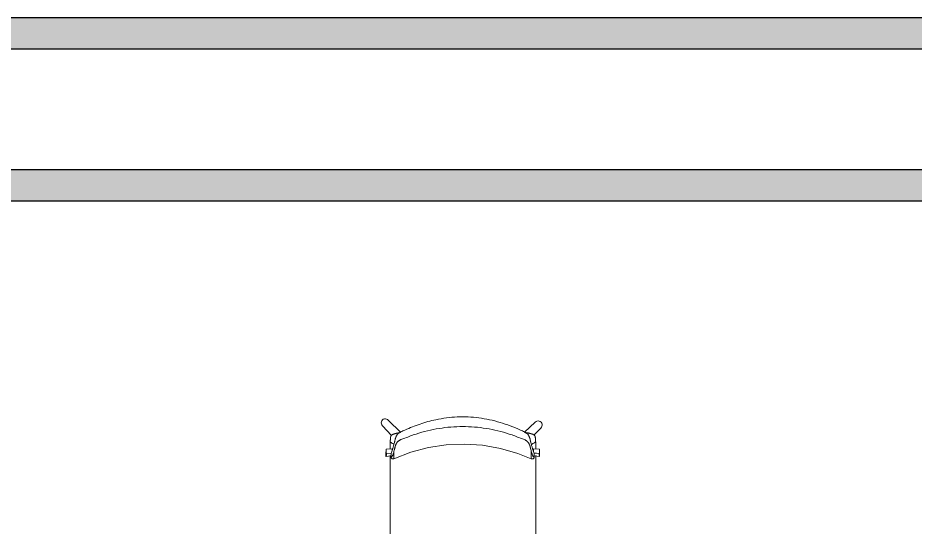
# Model space of a CAD drawing. Header units: millimetres. Extents: x 155927 to 295199, y -4084 to 97293.
# Drawn here: x 178276 to 181202, y 25246 to 26905 of the extents above; entities that cross this region are included whole.
import ezdxf

# ---------------------------------------------------------------- set-up
doc = ezdxf.new("R2010")
doc.units = ezdxf.units.MM
doc.header["$MEASUREMENT"] = 0
for name, color, linetype, lineweight in [('A-WALL-PATT', 7, 'CONTINUOUS', 9), ('I-FURN', 8, 'CONTINUOUS', 9), ('I-WALL', 7, 'CONTINUOUS', 9)]:
    doc.layers.add(name, color=color, linetype=linetype, lineweight=lineweight)

msp = doc.modelspace()

# ---------------------------------------------------------------- hatches: boundary and pattern name
at = {"layer": 'A-WALL-PATT'}
h = msp.add_hatch(color=256, dxfattribs=at)
h.paths.add_polyline_path([(182288.8, 26804.4), (182288.8, 26905.4), (177274.7, 26905.4), (177274.7, 26804.4), (181750.5, 26804.4)], flags=0)
h.paths.add_polyline_path([(176074.7, 26804.4), (176074.7, 26905.4), (171479.8, 26905.4), (171479.8, 26804.4), (175973.7, 26804.4)], flags=0)
msp.add_hatch(color=256, dxfattribs=at).paths.add_polyline_path([(183800.8, 26309.8), (183800.8, 26410.8), (171479.8, 26410.8), (171479.8, 26309.8), (182951.1, 26309.8)], flags=0)

# ---------------------------------------------------------------- linework, layer by layer
at = {"layer": 'I-FURN'}
for p, q in [((179464.9, 25576.3), (179493.9, 25544.8)), ((179524.2, 25555.1), (179483.6, 25594.5)), ((179962.6, 25587.9), (179927.5, 25555.6)), ((179958.7, 25546.3), (179980.8, 25569.1)), ((179672.8, 25514.4), (179731.9, 25516.9)), ((179731.9, 25516.9), (179790.9, 25513.1)), ((179475.8, 25490.1), (179475.8, 25476.8)), ((179476.2, 25499.8), (179496.1, 25501.2)), ((179476.2, 25486.5), (179476.2, 25499.8)), ((179493.5, 25487.7), (179476.2, 25486.5)), ((179493, 25472.6), (179493, 25486.3)), ((179496.1, 25501.2), (179496.1, 25495.3)), ((179497, 25501.2), (179497, 25498.2)), ((179502.1, 25469), (179557.3, 25490.2)), ((179557.3, 25490.2), (179614.4, 25505.4)), ((179614.4, 25505.4), (179672.8, 25514.4)), ((179790.9, 25513.1), (179849.2, 25502.9)), ((179849.2, 25502.9), (179906, 25486.5)), ((179906, 25486.5), (179949.9, 25469)), ((179956, 25495.3), (179956, 25501.2)), ((179956.9, 25501.2), (179976.8, 25499.9)), ((179956.9, 25492.4), (179956.9, 25501.2)), ((179976.8, 25486.5), (179958.5, 25487.8)), ((179975.9, 25486.5), (179958.5, 25487.7)), ((179959, 25472.6), (179959, 25486.3)), ((179976.8, 25499.9), (179976.8, 25486.5)), ((179977.1, 25476.8), (179977.1, 25490.1)), ((179475.8, 25476.8), (179493, 25478.9)), ((179476.8, 25476.8), (179493, 25478.8)), ((179493, 25470.5), (179494.6, 25469.5)), ((179494.6, 25469.5), (179496.3, 25468.7)), ((179496.3, 25468.7), (179497.8, 25468.4)), ((179497.8, 25468.4), (179500.1, 25468.4)), ((179500.1, 25468.4), (179502.1, 25469)), ((179952, 25468.4), (179949.9, 25469)), ((179954.3, 25468.4), (179952, 25468.4)), ((179955.7, 25468.7), (179954.3, 25468.4)), ((179957.5, 25469.5), (179955.7, 25468.7)), ((179959, 25470.5), (179957.5, 25469.5)), ((179959, 25479), (179977.1, 25476.8)), ((179959, 25478.9), (179976.2, 25476.8))]:
    msp.add_line(p, q, dxfattribs=at)
for centre, start, end in [((179473.6, 25586.1), 40.4176, 228.0338), ((179972.3, 25579.1), 310.3941, 138.0104)]:
    msp.add_arc(centre, 13.1, start, end, dxfattribs=at)
for centre, start_param, end_param in [((179459.3, 25495.5), 5.960696, 6.044337), ((179459.3, 25482.2), 5.960696, 6.540192), ((179460.3, 25482.2), 5.960696, 6.540192), ((179992.7, 25482.2), 2.884586, 3.464082), ((179993.6, 25482.2), 2.884586, 3.464082), ((179993.6, 25495.5), 3.380441, 3.464082)]:
    msp.add_ellipse(centre, major_axis=(17.4, 0), ratio=0.978487, start_param=start_param, end_param=end_param, dxfattribs=at)
for points, knots in [([(179537.9, 25562.4), (179553.9, 25569.8), (179586.8, 25583), (179643.7, 25598.8), (179708.2, 25607.3), (179779.2, 25604.1), (179837, 25591.6), (179881.7, 25576.5), (179903.4, 25567.3), (179914.2, 25562.4)], [-1, -1, -1, -1, -0.863636, -0.727273, -0.545455, -0.363636, -0.181818, -0.090909, 0, 0, 0, 0]), ([(179914.2, 25536.3), (179902.2, 25541.1), (179878.1, 25550), (179828.5, 25564), (179764.8, 25574.4), (179687.3, 25574.4), (179623.6, 25564), (179574, 25550), (179549.8, 25541.1), (179537.9, 25536.3)], [-1, -1, -1, -1, -0.9, -0.8, -0.6, -0.4, -0.2, -0.1, 0, 0, 0, 0]), ([(179489.8, 25524.6), (179489.9, 25525.7), (179490, 25527.3), (179490.1, 25529.3), (179490.2, 25530.4), (179490.2, 25531.2), (179490.3, 25532), (179490.4, 25533), (179490.5, 25534.2), (179490.6, 25535.4), (179490.7, 25536.3), (179490.7, 25536.9), (179490.8, 25537.2), (179490.8, 25537.6), (179490.9, 25538.1), (179491, 25539), (179491.2, 25540.2), (179491.6, 25541.6), (179492, 25542.8), (179492.6, 25544), (179493.5, 25545.2), (179494.5, 25546.1), (179495.4, 25546.8), (179496.1, 25547.2), (179496.7, 25547.6), (179497.7, 25548.1), (179499, 25548.7), (179500.7, 25549.3), (179502.5, 25549.9), (179504.2, 25550.5), (179505.8, 25550.9), (179507.4, 25551.3), (179509.1, 25551.8), (179510.9, 25552.2), (179513.4, 25552.8), (179517.8, 25553.9), (179521.5, 25554.7), (179523.9, 25555.2)], [0, 0, 0, 0, 0.0625, 0.09375, 0.109375, 0.125, 0.140625, 0.15625, 0.1875, 0.21875, 0.234375, 0.242188, 0.25, 0.257812, 0.265625, 0.28125, 0.3125, 0.34375, 0.375, 0.40625, 0.4375, 0.46875, 0.484375, 0.5, 0.515625, 0.53125, 0.5625, 0.59375, 0.625, 0.65625, 0.6875, 0.71875, 0.75, 0.78125, 0.8125, 0.875, 1, 1, 1, 1]), ([(179495.5, 25493.4), (179496.1, 25495.3), (179497.2, 25498.5), (179498.6, 25503.5), (179499.8, 25507.6), (179500.9, 25511.9), (179502.1, 25516.3), (179503.2, 25520.4), (179504, 25523.7), (179504.6, 25525.9), (179505, 25527.6), (179505.3, 25529.3), (179505.6, 25531), (179505.9, 25532.7), (179506.3, 25534.1), (179506.7, 25535.2), (179507, 25536.1), (179507.2, 25536.6), (179507.3, 25537), (179507.5, 25537.3), (179507.7, 25537.8), (179508.1, 25538.8), (179508.6, 25540.1), (179509.2, 25541.7), (179510, 25543.4), (179510.9, 25545.1), (179512.1, 25546.9), (179513.2, 25548.3), (179514.2, 25549.3), (179514.8, 25549.8), (179515.2, 25550.2), (179515.7, 25550.7), (179516.4, 25551.2), (179517.6, 25552.2), (179519.4, 25553.5), (179521.9, 25555.1), (179525.5, 25557.1), (179530.6, 25559.6), (179535.4, 25561.5), (179537.9, 25562.4)], [0, 0, 0, 0, 0.142857, 0.214286, 0.285714, 0.357143, 0.428571, 0.5, 0.535714, 0.571429, 0.589286, 0.607143, 0.642857, 0.660714, 0.678571, 0.696429, 0.705357, 0.709821, 0.714286, 0.71875, 0.723214, 0.732143, 0.75, 0.767857, 0.785714, 0.803571, 0.821429, 0.839286, 0.848214, 0.852679, 0.857143, 0.861607, 0.866071, 0.875, 0.892857, 0.910714, 0.928571, 0.964286, 1, 1, 1, 1]), ([(179914.2, 25562.4), (179916.7, 25561.5), (179921.4, 25559.6), (179926.5, 25557.1), (179930.1, 25555.1), (179932.6, 25553.5), (179934.5, 25552.2), (179935.7, 25551.2), (179936.3, 25550.7), (179936.8, 25550.2), (179937.3, 25549.8), (179937.9, 25549.3), (179938.8, 25548.3), (179940, 25546.9), (179941.1, 25545.1), (179942, 25543.4), (179942.8, 25541.7), (179943.5, 25540.1), (179944, 25538.8), (179944.3, 25537.8), (179944.5, 25537.3), (179944.7, 25537), (179944.9, 25536.6), (179945.1, 25536.1), (179945.4, 25535.2), (179945.7, 25534.1), (179946.1, 25532.7), (179946.4, 25531), (179946.7, 25529.3), (179947, 25527.6), (179947.3, 25526.3), (179947.7, 25525), (179948.1, 25523.3), (179948.9, 25520.4), (179949.9, 25516.3), (179951.1, 25511.9), (179952.3, 25507.6), (179953.4, 25503.5), (179954.5, 25499.8), (179955.5, 25496.4), (179956.2, 25494.3), (179956.6, 25493.4)], [0, 0, 0, 0, 0.035714, 0.071429, 0.089286, 0.107143, 0.125, 0.133929, 0.138393, 0.142857, 0.147321, 0.151786, 0.160714, 0.178571, 0.196429, 0.214286, 0.232143, 0.25, 0.267857, 0.276786, 0.28125, 0.285714, 0.290179, 0.294643, 0.303571, 0.321429, 0.339286, 0.357143, 0.392857, 0.410714, 0.428571, 0.446429, 0.464286, 0.5, 0.571429, 0.642857, 0.714286, 0.785714, 0.857143, 0.928571, 1, 1, 1, 1]), ([(179930.1, 25555.2), (179932.4, 25554.7), (179936.2, 25553.9), (179940.6, 25552.8), (179943, 25552.2), (179944.9, 25551.8), (179946.6, 25551.3), (179948.1, 25550.9), (179949.7, 25550.5), (179951.4, 25549.9), (179953.2, 25549.3), (179954.9, 25548.7), (179956.2, 25548.1), (179957.2, 25547.6), (179957.9, 25547.2), (179958.6, 25546.8), (179959.4, 25546.1), (179960.4, 25545.2), (179961.3, 25544), (179961.9, 25542.8), (179962.4, 25541.6), (179962.7, 25540.2), (179962.9, 25539), (179963, 25538.1), (179963.1, 25537.6), (179963.2, 25537.2), (179963.2, 25536.9), (179963.3, 25536.3), (179963.4, 25535.4), (179963.5, 25534.2), (179963.6, 25533), (179963.6, 25532), (179963.7, 25531.2), (179963.8, 25530.4), (179963.8, 25529.3), (179963.9, 25527.3), (179964, 25525.7), (179964.1, 25524.6)], [0, 0, 0, 0, 0.125, 0.1875, 0.21875, 0.25, 0.28125, 0.3125, 0.34375, 0.375, 0.40625, 0.4375, 0.46875, 0.484375, 0.5, 0.515625, 0.53125, 0.5625, 0.59375, 0.625, 0.65625, 0.6875, 0.71875, 0.734375, 0.742188, 0.75, 0.757812, 0.765625, 0.78125, 0.8125, 0.84375, 0.859375, 0.875, 0.890625, 0.90625, 0.9375, 1, 1, 1, 1]), ([(179489.8, 25524.6), (179491.7, 25523), (179495.5, 25520.1), (179499.8, 25517.6), (179502.1, 25516.4), (179502.5, 25516.2)], [0, 0, 0, 0, 0.02777778, 0.05555556, 0.06066679, 0.06066679, 0.06066679, 0.06066679]), ([(179537.9, 25536.3), (179535.4, 25535.6), (179530.7, 25534.1), (179525.7, 25532), (179522.1, 25530.2), (179519.6, 25528.7), (179517.8, 25527.5), (179516.6, 25526.6), (179515.9, 25526.1), (179515.4, 25525.8), (179514.9, 25525.4), (179514.3, 25524.9), (179513.4, 25523.9), (179512.2, 25522.5), (179511, 25520.8), (179510, 25519.1), (179509.2, 25517.4), (179508.5, 25515.8), (179507.9, 25514.5), (179507.6, 25513.6), (179507.3, 25513.1), (179507.2, 25512.8), (179507, 25512.4), (179506.8, 25512), (179506.5, 25511.2), (179506.1, 25510.2), (179505.8, 25509), (179505.5, 25507.5), (179505.3, 25506.1), (179505, 25504.6), (179504.7, 25503.4), (179504.4, 25502.2), (179504, 25500.6), (179503.2, 25497.9), (179502.6, 25495.5), (179502.1, 25493.9)], [0, 0, 0, 0, 0.0625, 0.125, 0.15625, 0.1875, 0.21875, 0.234375, 0.242188, 0.25, 0.257812, 0.265625, 0.28125, 0.3125, 0.34375, 0.375, 0.40625, 0.4375, 0.46875, 0.484375, 0.492188, 0.5, 0.507812, 0.515625, 0.53125, 0.5625, 0.59375, 0.625, 0.6875, 0.71875, 0.75, 0.78125, 0.8125, 0.875, 1, 1, 1, 1]), ([(179949.9, 25493.9), (179949.5, 25495.5), (179948.8, 25497.9), (179948, 25500.6), (179947.6, 25502.2), (179947.3, 25503.4), (179947, 25504.6), (179946.7, 25506.1), (179946.5, 25507.5), (179946.2, 25509), (179945.9, 25510.2), (179945.5, 25511.2), (179945.2, 25512), (179945, 25512.4), (179944.9, 25512.8), (179944.7, 25513.1), (179944.5, 25513.6), (179944.1, 25514.5), (179943.5, 25515.8), (179942.8, 25517.4), (179942, 25519.1), (179941, 25520.8), (179939.8, 25522.5), (179938.7, 25523.9), (179937.7, 25524.9), (179937.1, 25525.4), (179936.6, 25525.8), (179936.1, 25526.1), (179935.5, 25526.6), (179934.3, 25527.5), (179932.4, 25528.7), (179929.9, 25530.2), (179926.3, 25532), (179921.3, 25534.1), (179916.6, 25535.6), (179914.2, 25536.3)], [0, 0, 0, 0, 0.125, 0.1875, 0.21875, 0.25, 0.28125, 0.3125, 0.375, 0.40625, 0.4375, 0.46875, 0.484375, 0.492188, 0.5, 0.507812, 0.515625, 0.53125, 0.5625, 0.59375, 0.625, 0.65625, 0.6875, 0.71875, 0.734375, 0.742188, 0.75, 0.757812, 0.765625, 0.78125, 0.8125, 0.84375, 0.875, 0.9375, 1, 1, 1, 1]), ([(179950, 25515.6), (179950.8, 25515.9), (179953.7, 25517.3), (179958.4, 25520.1), (179962.2, 25523), (179964.1, 25524.6)], [0.93252965, 0.93252965, 0.93252965, 0.93252965, 0.94444444, 0.97222222, 1, 1, 1, 1]), ([(179502.1, 25493.9), (179501.6, 25491.9), (179500.6, 25488.4), (179499.6, 25485.4), (179499.2, 25484.1)], [0, 0, 0, 0, 0.1666667, 0.3030536, 0.3030536, 0.3030536, 0.3030536]), ([(179502.1, 25469.6), (179502.1, 25469.9), (179502.1, 25470.5), (179502.1, 25472.5), (179502.1, 25476.4), (179502.1, 25483.6), (179502.1, 25490.2), (179502.1, 25493.9)], [0.4444444, 0.4444444, 0.4444444, 0.4444444, 0.5138889, 0.5833333, 0.7222222, 0.8611111, 1, 1, 1, 1]), ([(179949.9, 25493.9), (179949.9, 25490.9), (179949.9, 25485.5), (179949.9, 25479.2), (179949.9, 25474.4), (179949.9, 25471.8), (179949.9, 25470.3), (179949.9, 25469.8), (179949.9, 25469.6)], [0, 0, 0, 0, 0.1111111, 0.2222222, 0.3333333, 0.4444444, 0.5, 0.5555556, 0.5555556, 0.5555556, 0.5555556]), ([(179489.6, 25205.2), (179489.6, 25205.4), (179489.6, 25208), (179489.6, 25213.2), (179489.6, 25220.8), (179489.6, 25228.4), (179489.6, 25238.5), (179489.6, 25251), (179489.6, 25263.5), (179489.6, 25273.5), (179489.6, 25281.1), (179489.6, 25288.8), (179489.6, 25298.8), (179489.6, 25311.4), (179489.6, 25326.3), (179489.6, 25341.5), (179489.6, 25356.6), (179489.6, 25371.5), (179489.6, 25384), (179489.6, 25394), (179489.6, 25401.6), (179489.6, 25409.2), (179489.6, 25419.1), (179489.6, 25431.3), (179489.6, 25443.7), (179489.6, 25453.8), (179489.6, 25461.5), (179489.6, 25469.3), (179489.6, 25475.2), (179489.6, 25478.5), (179489.6, 25479.2)], [-0.7511307, -0.7511307, -0.7511307, -0.7511307, -0.75, -0.7321429, -0.7142857, -0.6964286, -0.6785714, -0.6428571, -0.6071429, -0.5892857, -0.5714286, -0.5535714, -0.5357143, -0.5, -0.4642857, -0.4285714, -0.3928571, -0.3571429, -0.3214286, -0.3035714, -0.2857143, -0.2678571, -0.25, -0.2142857, -0.1785714, -0.1607143, -0.1428571, -0.125, -0.1071429, -0.1022726, -0.1022726, -0.1022726, -0.1022726]), ([(179493, 25472.6), (179493, 25472.1), (179493, 25471.2), (179493, 25470.6), (179493, 25470.5), (179493, 25471.1), (179493, 25471.9), (179493, 25472.3)], [0, 0, 0, 0, 0.125, 0.25, 0.375, 0.5, 0.5828112, 0.5828112, 0.5828112, 0.5828112]), ([(179959, 25472.3), (179959, 25471.9), (179959, 25471.1), (179959, 25470.5), (179959, 25470.6), (179959, 25471.2), (179959, 25472.1), (179959, 25472.6)], [0.4162183, 0.4162183, 0.4162183, 0.4162183, 0.5, 0.625, 0.75, 0.875, 1, 1, 1, 1]), ([(179964.3, 25479.1), (179964.3, 25478.6), (179964.3, 25473.1), (179964.3, 25462.3), (179964.3, 25446.9), (179964.3, 25431.8), (179964.3, 25419.3), (179964.3, 25409.3), (179964.3, 25401.6), (179964.3, 25393.9), (179964.3, 25383.8), (179964.3, 25371.3), (179964.3, 25358.9), (179964.3, 25348.9), (179964.3, 25341.3), (179964.3, 25333.8), (179964.3, 25323.8), (179964.3, 25311.5), (179964.3, 25299.1), (179964.3, 25289.1), (179964.3, 25281.5), (179964.3, 25273.8), (179964.3, 25263.7), (179964.3, 25251.1), (179964.3, 25236), (179964.3, 25220.7), (179964.3, 25210.4), (179964.3, 25205.3), (179964.3, 25205.2)], [-0.896036, -0.896036, -0.896036, -0.896036, -0.8928571, -0.8571429, -0.8214286, -0.7857143, -0.75, -0.7321429, -0.7142857, -0.6964286, -0.6785714, -0.6428571, -0.6071429, -0.5892857, -0.5714286, -0.5535714, -0.5357143, -0.5, -0.4642857, -0.4464286, -0.4285714, -0.4107143, -0.3928571, -0.3571429, -0.3214286, -0.2857143, -0.25, -0.2493139, -0.2493139, -0.2493139, -0.2493139])]:
    msp.add_open_spline(points, degree=3, knots=knots, dxfattribs=at)
for points in [[(179930.1, 25555.2), (179928.8, 25555.4), (179927.6, 25555.6), (179926.4, 25555.9)], [(179926.5, 25555.9), (179927.7, 25555.6), (179928.9, 25555.4), (179930.1, 25555.2)], [(179489.6, 25520.7), (179489.7, 25521.4), (179489.7, 25522.7), (179489.8, 25523.9), (179489.8, 25524.6)], [(179489.6, 25501.8), (179489.6, 25508.3), (179489.6, 25514.6), (179489.6, 25520.7)], [(179964.1, 25524.6), (179964.1, 25523.9), (179964.2, 25522.7), (179964.3, 25521.4), (179964.3, 25520.7)], [(179964.3, 25520.7), (179964.3, 25514.6), (179964.3, 25508.3), (179964.3, 25501.8)], [(179493, 25486.3), (179493.4, 25487.3), (179494.2, 25489.6), (179495, 25492.1), (179495.5, 25493.4)], [(179498.4, 25502.8), (179498, 25502.5), (179497.6, 25502.3), (179497.2, 25502)], [(179959, 25472.6), (179958.6, 25472.8), (179957.7, 25473.5), (179956.2, 25475.7), (179954.7, 25478.9), (179953.2, 25483.1), (179951.5, 25488.1), (179950.4, 25491.9), (179949.9, 25493.9)], [(179954.8, 25502), (179954.5, 25502.3), (179954.1, 25502.5), (179953.7, 25502.8)], [(179956.6, 25493.4), (179957, 25492.1), (179957.8, 25489.6), (179958.6, 25487.3), (179959, 25486.3)], [(179498.9, 25483.2), (179498.3, 25481.7), (179497.3, 25478.9), (179495.9, 25475.7), (179494.4, 25473.5), (179493.4, 25472.8), (179493, 25472.6)]]:
    msp.add_open_spline(points, degree=3, dxfattribs=at)
at = {"layer": 'I-WALL', "lineweight": 30}
for p, q in [((182288.8, 26905.4), (177274.7, 26905.4)), ((177375.7, 26804.4), (182288.8, 26804.4)), ((183800.8, 26410.8), (171479.8, 26410.8)), ((173848.8, 26309.8), (183800.8, 26309.8))]:
    msp.add_line(p, q, dxfattribs=at)

doc.saveas('drawing.dxf')
